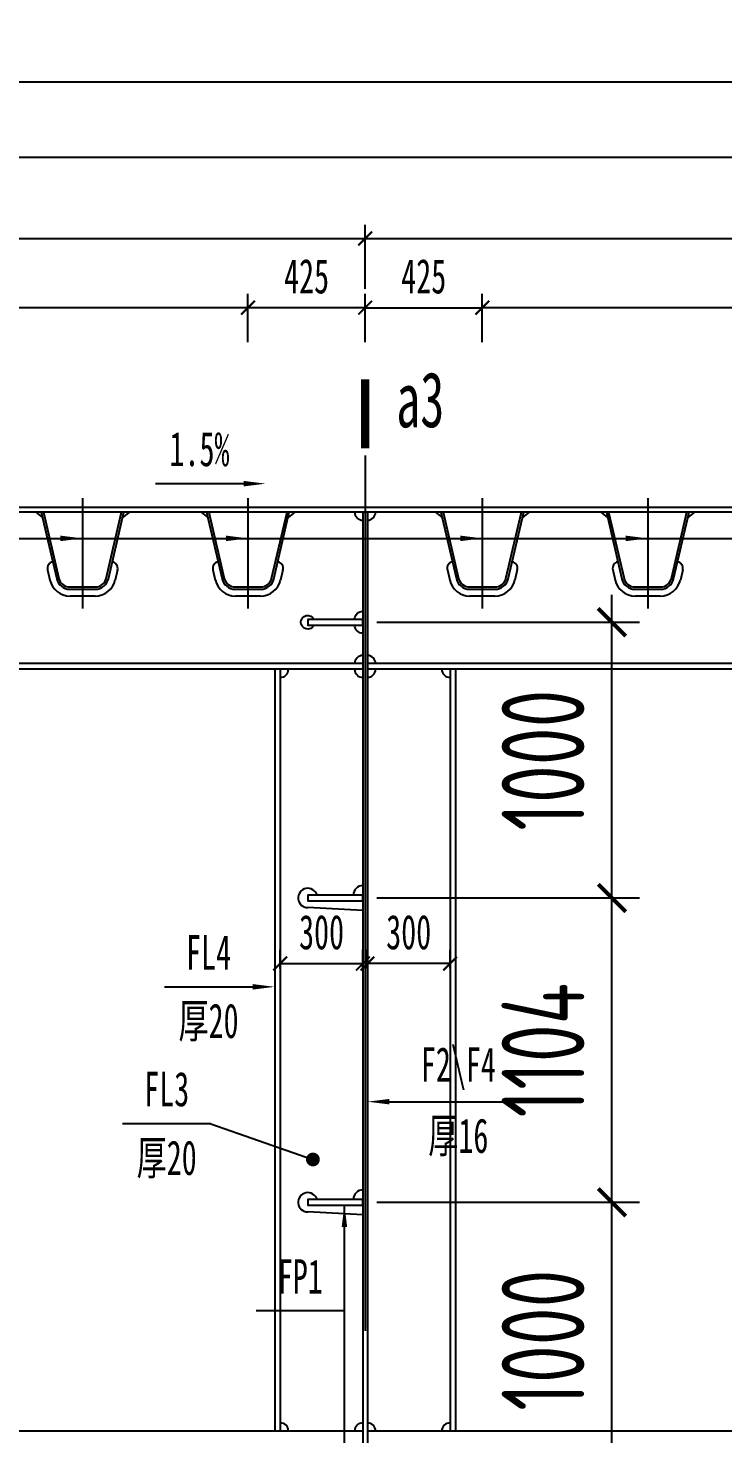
# Model space of a CAD drawing. Extents: x -149716 to 104715, y -26828 to 33500.
# Drawn here: x -131999 to -129479, y 3552 to 8651 of the extents above; entities that cross this region are included whole.
import ezdxf
from ezdxf.enums import TextEntityAlignment as Align

# ---------------------------------------------------------------- set-up
doc = ezdxf.new("R2010")
doc.units = 0
doc.header["$LTSCALE"] = 1000
doc.linetypes.add('CENTER', pattern=[50.8, 31.75, -6.35, 6.35, -6.35])
doc.layers.get('0').update_dxf_attribs({"linetype": 'CONTINUOUS'})
doc.layers.get('Defpoints').update_dxf_attribs({"color": 250, "linetype": 'CONTINUOUS'})
doc.layers.add('01', color=1, linetype='CONTINUOUS', lineweight=25)
doc.layers.add('DIM', color=3, linetype='CONTINUOUS', lineweight=0)
for name, color, linetype in [('02', 2, 'CONTINUOUS'), ('04', 4, 'CONTINUOUS'), ('06', 6, 'CENTER'), ('07', 7, 'CONTINUOUS')]:
    doc.layers.add(name, color=color, linetype=linetype)
doc.styles.add('TSSD_Dimension', font='tssdeng.shx', dxfattribs={"width": 0.7, "bigfont": 'hztxt.shx'})
doc.styles.add('仿宋', font='simfang.ttf', dxfattribs={"width": 0.64})
doc.dimstyles.new('1：50', dxfattribs={"dimscale": 50, "dimtxt": 2.5, "dimasz": 1, "dimexe": 1, "dimexo": 0, "dimgap": 1, "dimtad": 1, "dimdec": 1, "dimdsep": 46, "dimtxsty": '仿宋', "dimblk": 'ARCHTICK', "dimcen": 0, "dimclrd": 256, "dimclre": 256, "dimclrt": 256, "dimazin": 2, "dimtfac": 1, "dimtdec": 1, "dimtix": 1, "dimtmove": 2, "dimatfit": 3, "dimfxl": 1, "dimtvp": 0.8, "dimtolj": 1, "dimtzin": 0, "dimlwd": -1, "dimlwe": -1, "dimarcsym": 0})
doc.dimstyles.new('TSSD_100_100', dxfattribs={"dimtxt": 300, "dimasz": 100, "dimexe": 100, "dimexo": 250, "dimgap": 100, "dimtad": 1, "dimdec": 0, "dimzin": 0, "dimdsep": 46, "dimtxsty": 'TSSD_Dimension', "dimblk": 'ARCHTICK', "dimblk1": 'ARCHTICK', "dimblk2": 'ARCHTICK', "dimcen": 0, "dimdle": 100, "dimclrt": 7, "dimadec": 0, "dimazin": 0, "dimtfac": 1, "dimtdec": 0, "dimtix": 1, "dimtmove": 2, "dimatfit": 3, "dimfxl": 1, "dimtolj": 1, "dimtzin": 0, "dimarcsym": 0})

# ---------------------------------------------------------------- blocks, each defined once
blk = doc.blocks.new('_ArchTick')
at = {"color": 0, "linetype": 'ByBlock', "const_width": 0.15}
blk.add_lwpolyline([(-0.5, -0.5), (0.5, 0.5)], dxfattribs=at)
blk = doc.blocks.new('*D507')
at = {"layer": '04', "transparency": 16777216}
for p, q in [((-131201.6, 7512.3), (-131201.6, 7687.2)), ((-130776.6, 7512.3), (-130776.6, 7687.2)), ((-130776.6, 7637.2), (-131201.6, 7637.2))]:
    blk.add_line(p, q, dxfattribs=at)
at = {"layer": 'Defpoints', "color": 0, "transparency": 16777216}
for p in [(-131201.6, 7637.2), (-131201.6, 7512.3), (-130776.6, 7512.3)]:
    blk.add_point(p, dxfattribs=at)
at = {"layer": '04', "transparency": 16777216, "xscale": 50, "yscale": 50, "zscale": 50, "rotation": 180}
blk.add_blockref('_ArchTick', (-131201.6, 7637.2), dxfattribs=at)
at = {"layer": '04', "transparency": 16777216, "xscale": 50, "yscale": 50, "zscale": 50}
blk.add_blockref('_ArchTick', (-130776.6, 7637.2), dxfattribs=at)
at = {"layer": '04', "transparency": 16777216, "insert": (-130989.1, 7750.4), "char_height": 125, "attachment_point": 5, "style": '仿宋'}
blk.add_mtext('\\A1;425', dxfattribs=at)
blk = doc.blocks.new('*D508')
at = {"layer": '04', "transparency": 16777216}
for p, q in [((-133601.6, 7512.3), (-133601.6, 7687.2)), ((-131201.6, 7512.3), (-131201.6, 7687.2)), ((-131201.6, 7637.2), (-133601.6, 7637.2))]:
    blk.add_line(p, q, dxfattribs=at)
at = {"layer": 'Defpoints', "color": 0, "transparency": 16777216}
for p in [(-133601.6, 7637.2), (-133601.6, 7512.3), (-131201.6, 7512.3)]:
    blk.add_point(p, dxfattribs=at)
at = {"layer": '04', "transparency": 16777216, "xscale": 50, "yscale": 50, "zscale": 50, "rotation": 180}
blk.add_blockref('_ArchTick', (-133601.6, 7637.2), dxfattribs=at)
at = {"layer": '04', "transparency": 16777216, "xscale": 50, "yscale": 50, "zscale": 50}
blk.add_blockref('_ArchTick', (-131201.6, 7637.2), dxfattribs=at)
at = {"layer": '04', "transparency": 16777216, "insert": (-132401.6, 7750.4), "char_height": 125, "attachment_point": 5, "style": '仿宋'}
blk.add_mtext('\\A1;4×600', dxfattribs=at)
blk = doc.blocks.new('*D510')
at = {"layer": '04', "transparency": 16777216}
for p, q in [((-134026.6, 7705.3), (-134026.6, 7938.2)), ((-130776.6, 7705.3), (-130776.6, 7938.2)), ((-134026.6, 7888.2), (-130776.6, 7888.2))]:
    blk.add_line(p, q, dxfattribs=at)
at = {"layer": 'Defpoints', "color": 0, "transparency": 16777216}
for p in [(-130776.6, 7888.2), (-134026.6, 7705.3), (-130776.6, 7705.3)]:
    blk.add_point(p, dxfattribs=at)
at = {"layer": '04', "transparency": 16777216, "xscale": 50, "yscale": 50, "zscale": 50, "rotation": 180}
blk.add_blockref('_ArchTick', (-134026.6, 7888.2), dxfattribs=at)
at = {"layer": '04', "transparency": 16777216, "xscale": 50, "yscale": 50, "zscale": 50}
blk.add_blockref('_ArchTick', (-130776.6, 7888.2), dxfattribs=at)
at = {"layer": '04', "transparency": 16777216, "insert": (-132401.6, 8001.4), "char_height": 125, "attachment_point": 5, "style": '仿宋'}
blk.add_mtext('\\A1;3250', dxfattribs=at)
blk = doc.blocks.new('*D511')
at = {"layer": '04', "transparency": 16777216}
for p, q in [((-130776.6, 7705.3), (-130776.6, 7938.2)), ((-127526.6, 7705.3), (-127526.6, 7938.2)), ((-130776.6, 7888.2), (-127526.6, 7888.2))]:
    blk.add_line(p, q, dxfattribs=at)
at = {"layer": 'Defpoints', "color": 0, "transparency": 16777216}
for p in [(-127526.6, 7888.2), (-130776.6, 7705.3), (-127526.6, 7705.3)]:
    blk.add_point(p, dxfattribs=at)
at = {"layer": '04', "transparency": 16777216, "xscale": 50, "yscale": 50, "zscale": 50, "rotation": 180}
blk.add_blockref('_ArchTick', (-130776.6, 7888.2), dxfattribs=at)
at = {"layer": '04', "transparency": 16777216, "xscale": 50, "yscale": 50, "zscale": 50}
blk.add_blockref('_ArchTick', (-127526.6, 7888.2), dxfattribs=at)
at = {"layer": '04', "transparency": 16777216, "insert": (-129151.6, 8001.4), "char_height": 125, "attachment_point": 5, "style": '仿宋'}
blk.add_mtext('\\A1;3250', dxfattribs=at)
blk = doc.blocks.new('*D526')
at = {"layer": '04', "transparency": 16777216}
for p, q in [((-140426.6, 8323.1), (-140426.6, 8506)), ((-114626.6, 8323.1), (-114626.6, 8506)), ((-140426.6, 8456), (-114626.6, 8456))]:
    blk.add_line(p, q, dxfattribs=at)
at = {"layer": 'Defpoints', "color": 0, "transparency": 16777216}
for p in [(-114626.6, 8456), (-140426.6, 8323.1), (-114626.6, 8323.1)]:
    blk.add_point(p, dxfattribs=at)
at = {"layer": '04', "transparency": 16777216, "xscale": 50, "yscale": 50, "zscale": 50, "rotation": 180}
blk.add_blockref('_ArchTick', (-140426.6, 8456), dxfattribs=at)
at = {"layer": '04', "transparency": 16777216, "xscale": 50, "yscale": 50, "zscale": 50}
blk.add_blockref('_ArchTick', (-114626.6, 8456), dxfattribs=at)
at = {"layer": '04', "transparency": 16777216, "insert": (-127526.6, 8569.2), "char_height": 125, "attachment_point": 5, "style": '仿宋'}
blk.add_mtext('\\A1;25800', dxfattribs=at)
blk = doc.blocks.new('*D528')
at = {"layer": '04', "transparency": 16777216}
for p, q in [((-140426.6, 8009.8), (-140426.6, 8231.5)), ((-127526.6, 8009.8), (-127526.6, 8231.5)), ((-127526.6, 8181.5), (-140426.6, 8181.5))]:
    blk.add_line(p, q, dxfattribs=at)
at = {"layer": 'Defpoints', "color": 0, "transparency": 16777216}
for p in [(-140426.6, 8181.5), (-140426.6, 8009.8), (-127526.6, 8009.8)]:
    blk.add_point(p, dxfattribs=at)
at = {"layer": '04', "transparency": 16777216, "xscale": 50, "yscale": 50, "zscale": 50, "rotation": 180}
blk.add_blockref('_ArchTick', (-140426.6, 8181.5), dxfattribs=at)
at = {"layer": '04', "transparency": 16777216, "xscale": 50, "yscale": 50, "zscale": 50}
blk.add_blockref('_ArchTick', (-127526.6, 8181.5), dxfattribs=at)
at = {"layer": '04', "transparency": 16777216, "insert": (-133976.6, 8294.8), "char_height": 125, "attachment_point": 5, "style": '仿宋'}
blk.add_mtext('\\A1;12900', dxfattribs=at)
blk = doc.blocks.new('*D530')
at = {"layer": '04', "transparency": 16777216}
for p, q in [((-130351.6, 7512.3), (-130351.6, 7687.2)), ((-127951.6, 7512.3), (-127951.6, 7687.2)), ((-127951.6, 7637.2), (-130351.6, 7637.2))]:
    blk.add_line(p, q, dxfattribs=at)
at = {"layer": 'Defpoints', "color": 0, "transparency": 16777216}
for p in [(-130351.6, 7637.2), (-130351.6, 7512.3), (-127951.6, 7512.3)]:
    blk.add_point(p, dxfattribs=at)
at = {"layer": '04', "transparency": 16777216, "xscale": 50, "yscale": 50, "zscale": 50, "rotation": 180}
blk.add_blockref('_ArchTick', (-130351.6, 7637.2), dxfattribs=at)
at = {"layer": '04', "transparency": 16777216, "xscale": 50, "yscale": 50, "zscale": 50}
blk.add_blockref('_ArchTick', (-127951.6, 7637.2), dxfattribs=at)
at = {"layer": '04', "transparency": 16777216, "insert": (-129151.6, 7750.4), "char_height": 125, "attachment_point": 5, "style": '仿宋'}
blk.add_mtext('\\A1;4×600', dxfattribs=at)
blk = doc.blocks.new('*D531')
at = {"layer": '04', "transparency": 16777216}
for p, q in [((-130776.6, 7512.3), (-130776.6, 7687.2)), ((-130351.6, 7512.3), (-130351.6, 7687.2)), ((-130776.6, 7637.2), (-130351.6, 7637.2))]:
    blk.add_line(p, q, dxfattribs=at)
at = {"layer": 'Defpoints', "color": 0, "transparency": 16777216}
for p in [(-130351.6, 7637.2), (-130776.6, 7512.3), (-130351.6, 7512.3)]:
    blk.add_point(p, dxfattribs=at)
at = {"layer": '04', "transparency": 16777216, "xscale": 50, "yscale": 50, "zscale": 50, "rotation": 180}
blk.add_blockref('_ArchTick', (-130776.6, 7637.2), dxfattribs=at)
at = {"layer": '04', "transparency": 16777216, "xscale": 50, "yscale": 50, "zscale": 50}
blk.add_blockref('_ArchTick', (-130351.6, 7637.2), dxfattribs=at)
at = {"layer": '04', "transparency": 16777216, "insert": (-130564.1, 7750.4), "char_height": 125, "attachment_point": 5, "style": '仿宋'}
blk.add_mtext('\\A1;425', dxfattribs=at)
blk = doc.blocks.new('板肋带过焊孔')
at = {"layer": '01'}
blk.add_line((50817.6, 161172.4), (50617.6, 161182.4), dxfattribs=at)
for centre, start, end in [((50617.6, 161217.4), 16.6015, 270), ((50817.6, 161227.4), 90, 180)]:
    blk.add_arc(centre, 35, start, end, dxfattribs=at)
at = {"layer": '02'}
blk.add_lwpolyline([(50817.6, 161227.4), (50617.6, 161227.4), (50617.6, 161207.4), (50817.6, 161207.4)], close=True, dxfattribs=at)
blk = doc.blocks.new('U2加劲肋带过焊孔')
at = {"layer": '01'}
for p, q in [((48376, 137282.9), (48036, 137282.9)), ((48036, 137282.9), (48060.5, 137263.4)), ((48376, 137282.9), (48351.4, 137263.4)), ((48079.1, 137072.9), (48087.6, 137035.9)), ((48332.9, 137072.9), (48324.3, 137035.9)), ((48251.2, 136977.9), (48160.7, 136977.9))]:
    blk.add_line(p, q, dxfattribs=at)
for centre, radius, start, end in [((48103.4, 137078.6), 25, 103.0693, 193.0693), ((48308.5, 137078.6), 25, 346.9307, 76.9307), ((48160.7, 137052.9), 75, 193.0693, 270), ((48251.2, 137052.9), 75, 270, 346.9307)]:
    blk.add_arc(centre, radius, start, end, dxfattribs=at)
at = {"layer": '02'}
for points in [[(48056, 137282.9), (48112.3, 137040.1, 0.348876), (48159.1, 137002.9), (48252.8, 137002.9, 0.348876), (48299.6, 137040.1), (48356, 137282.9)], [(48064.2, 137282.9), (48120.1, 137041.9, 0.348876), (48159.1, 137010.9), (48252.8, 137010.9, 0.348876), (48291.8, 137041.9), (48347.8, 137282.9)]]:
    blk.add_lwpolyline(points, format="xyb", dxfattribs=at)
at = {"layer": '06', "ltscale": 0.1}
blk.add_line((48206, 137332.9), (48206, 136932.9), dxfattribs=at)
blk = doc.blocks.new('*D556')
at = {"layer": '04', "transparency": 16777216}
for p, q in [((-131084.6, 5239.6), (-131084.6, 5308.1)), ((-130784.6, 5239.6), (-130784.6, 5308.1)), ((-131084.6, 5258.1), (-130784.6, 5258.1))]:
    blk.add_line(p, q, dxfattribs=at)
at = {"layer": 'Defpoints', "color": 0, "transparency": 16777216}
for p in [(-130784.6, 5258.1), (-131084.6, 5239.6), (-130784.6, 5239.6)]:
    blk.add_point(p, dxfattribs=at)
at = {"layer": '04', "transparency": 16777216, "xscale": 50, "yscale": 50, "zscale": 50, "rotation": 180}
blk.add_blockref('_ArchTick', (-131084.6, 5258.1), dxfattribs=at)
at = {"layer": '04', "transparency": 16777216, "xscale": 50, "yscale": 50, "zscale": 50}
blk.add_blockref('_ArchTick', (-130784.6, 5258.1), dxfattribs=at)
at = {"layer": '04', "transparency": 16777216, "insert": (-130934.6, 5371.3), "char_height": 125, "attachment_point": 5, "style": '仿宋'}
blk.add_mtext('\\A1;300', dxfattribs=at)
blk = doc.blocks.new('*D558')
at = {"layer": '04', "transparency": 16777216}
for p, q in [((-130768.6, 5239.6), (-130768.6, 5308.1)), ((-130468.6, 5239.6), (-130468.6, 5308.1)), ((-130468.6, 5258.1), (-130768.6, 5258.1))]:
    blk.add_line(p, q, dxfattribs=at)
at = {"layer": 'Defpoints', "color": 0, "transparency": 16777216}
for p in [(-130768.6, 5258.1), (-130768.6, 5239.6), (-130468.6, 5239.6)]:
    blk.add_point(p, dxfattribs=at)
at = {"layer": '04', "transparency": 16777216, "xscale": 50, "yscale": 50, "zscale": 50}
for p, rotation in [((-130768.6, 5258.1), 180.0000000000028), ((-130468.6, 5258.1), 2.717825964282384e-12)]:
    blk.add_blockref('_ArchTick', p, dxfattribs=dict(at, rotation=rotation))
at = {"layer": '04', "transparency": 16777216, "insert": (-130618.6, 5371.3), "char_height": 125, "attachment_point": 5, "style": '仿宋'}
blk.add_mtext('\\A1;300', dxfattribs=at)
blk = doc.blocks.new('腹板板肋带过焊孔1')
at = {"layer": '01'}
for p, q in [((53004.8, 112165.9), (52857.2, 112165.9)), ((53004.8, 112143.9), (52857.2, 112143.9))]:
    blk.add_line(p, q, dxfattribs=at)
for centre, radius, start, end in [((52827.3, 112164.9), 30, 1.9102, 90), ((52827.3, 112144.9), 30, 270, 358.0898), ((53027.3, 112154.9), 25, 206.1039, 153.8961)]:
    blk.add_arc(centre, radius, start, end, dxfattribs=at)
at = {"layer": '02'}
blk.add_lwpolyline([(52827.3, 112164.9), (53027.3, 112164.9), (53027.3, 112144.9), (52827.3, 112144.9)], close=True, dxfattribs=at)
blk = doc.blocks.new('*D612')
at = {"layer": 'Defpoints', "color": 0, "transparency": 16777216}
for p in [(-130984.6, 4392), (-129881.4, 4392), (-130615.4, 3392)]:
    blk.add_point(p, dxfattribs=at)
at = {"layer": 'DIM', "color": 0, "lineweight": -2, "transparency": 16777216}
for p, q in [((-129881.4, 3292), (-129881.4, 4492)), ((-130734.6, 4392), (-129781.4, 4392)), ((-130365.4, 3392), (-129781.4, 3392))]:
    blk.add_line(p, q, dxfattribs=at)
at = {"layer": 'DIM', "color": 0, "lineweight": -2, "transparency": 16777216, "xscale": 100, "yscale": 100, "zscale": 100}
for p, rotation in [((-129881.4, 4392), 90), ((-129881.4, 3392), 270)]:
    blk.add_blockref('_ArchTick', p, dxfattribs=dict(at, rotation=rotation))
at = {"layer": 'DIM', "color": 7, "transparency": 16777216, "insert": (-130131.4, 3892), "char_height": 300, "attachment_point": 5, "rotation": 90, "style": 'TSSD_Dimension'}
blk.add_mtext('\\A1;1000', dxfattribs=at)
blk = doc.blocks.new('*D613')
at = {"layer": 'Defpoints', "color": 0, "transparency": 16777216}
for p in [(-130984.6, 5496), (-129881.4, 5496), (-130984.6, 4392)]:
    blk.add_point(p, dxfattribs=at)
at = {"layer": 'DIM', "color": 0, "lineweight": -2, "transparency": 16777216}
for p, q in [((-129881.4, 4292), (-129881.4, 5596)), ((-130734.6, 5496), (-129781.4, 5496)), ((-130734.6, 4392), (-129781.4, 4392))]:
    blk.add_line(p, q, dxfattribs=at)
at = {"layer": 'DIM', "color": 0, "lineweight": -2, "transparency": 16777216, "xscale": 100, "yscale": 100, "zscale": 100}
for p, rotation in [((-129881.4, 5496), 90), ((-129881.4, 4392), 270)]:
    blk.add_blockref('_ArchTick', p, dxfattribs=dict(at, rotation=rotation))
at = {"layer": 'DIM', "color": 7, "transparency": 16777216, "insert": (-130131.4, 4944), "char_height": 300, "attachment_point": 5, "rotation": 90, "style": 'TSSD_Dimension'}
blk.add_mtext('\\A1;1104', dxfattribs=at)
blk = doc.blocks.new('*D614')
at = {"layer": 'Defpoints', "color": 0, "transparency": 16777216}
for p in [(-130984.6, 6496), (-129881.4, 6496), (-130984.6, 5496)]:
    blk.add_point(p, dxfattribs=at)
at = {"layer": 'DIM', "color": 0, "lineweight": -2, "transparency": 16777216}
for p, q in [((-129881.4, 5396), (-129881.4, 6596)), ((-130734.6, 6496), (-129781.4, 6496)), ((-130734.6, 5496), (-129781.4, 5496))]:
    blk.add_line(p, q, dxfattribs=at)
at = {"layer": 'DIM', "color": 0, "lineweight": -2, "transparency": 16777216, "xscale": 100, "yscale": 100, "zscale": 100}
for p, rotation in [((-129881.4, 6496), 90), ((-129881.4, 5496), 270)]:
    blk.add_blockref('_ArchTick', p, dxfattribs=dict(at, rotation=rotation))
at = {"layer": 'DIM', "color": 7, "transparency": 16777216, "insert": (-130131.4, 5996), "char_height": 300, "attachment_point": 5, "rotation": 90, "style": 'TSSD_Dimension'}
blk.add_mtext('\\A1;1000', dxfattribs=at)

msp = doc.modelspace()

# ---------------------------------------------------------------- linework, layer by layer
at = {"layer": '02'}
for p, q in [((-127526.55833, 6911.99662), (-140426.55833, 6911.99662)), ((-127526.55833, 6895.99662), (-140426.55833, 6895.99662)), ((-130784.55833, 6895.99662), (-130784.55833, 2991.99662)), ((-130768.55833, 6895.99662), (-130768.55833, 2991.99662)), ((-130784.55833, 6345.99662), (-134018.55833, 6345.99662)), ((-130784.55833, 6325.99662), (-134018.55833, 6325.99662)), ((-131104.55833, 6325.99662), (-131104.55833, 3561.99662)), ((-131084.55833, 6325.99662), (-131084.55833, 3561.99662)), ((-127534.55833, 6345.99662), (-130768.55833, 6345.99662)), ((-127534.55833, 6325.99662), (-130768.55833, 6325.99662)), ((-130468.55833, 6325.99662), (-130468.55833, 3561.99662)), ((-130448.55833, 6325.99662), (-130448.55833, 3561.99662)), ((-130784.55833, 3561.99662), (-134018.55833, 3561.99662)), ((-127534.55833, 3561.99662), (-130768.55833, 3561.99662))]:
    msp.add_line(p, q, dxfattribs=at)
for centre, start, end in [((-130784.55833, 6895.99662), 180, 270), ((-130768.55833, 6895.99662), 270, 0), ((-130784.55833, 6345.99662), 90, 180), ((-130768.55833, 6345.99662), 0, 90), ((-131084.55833, 6325.99662), 270, 0), ((-130784.55833, 6325.99662), 180, 270), ((-130768.55833, 6325.99662), 270, 0), ((-130468.55833, 6325.99662), 180, 270), ((-131084.55833, 3561.99662), 0, 90), ((-130784.55833, 3561.99662), 90, 180), ((-130768.55833, 3561.99662), 0, 90), ((-130468.55833, 3561.99662), 90, 180)]:
    msp.add_arc(centre, 30, start, end, dxfattribs=at)
at = {"layer": '06', "ltscale": 0.1}
msp.add_line((-130776.55833, 7100.37585), (-130776.55833, 2734.37585), dxfattribs=at)
at = {"layer": '07'}
for p, q in [((-131217.45956, 6998.73515), (-131537.45956, 6998.73515)), ((-136926.55833, 6800.30533), (-127951.55833, 6800.30533)), ((-131504.55833, 5173.57004), (-131184.55833, 5173.57004)), ((-130688.55833, 4756.99878), (-130188.55833, 4756.99878)), ((-131336.29769, 4676.84938), (-131656.29769, 4676.84938)), ((-131336.29769, 4676.84938), (-130966.0179, 4547.31269)), ((-130851.7322, 3401.99662), (-130851.7322, 4381.99662)), ((-130851.7322, 3997.92571), (-131171.7322, 3997.92571))]:
    msp.add_line(p, q, dxfattribs=at)
at = {"layer": '07', "const_width": 30}
msp.add_lwpolyline([(-130776.55833, 7126.79352), (-130776.55833, 7376.79352)], dxfattribs=at)
at = {"layer": '07'}
for points in [[(-131137.45956, 6998.73515, 0, 20, 0), (-131217.45956, 6998.73515, 8, 8, 0)], [(-131801.55833, 6800.30533, 0, 20, 0), (-131881.55833, 6800.30533, 8, 8, 0)], [(-131201.55833, 6800.30533, 0, 20, 0), (-131281.55833, 6800.30533, 8, 8, 0)], [(-130351.55833, 6800.30533, 0, 20, 0), (-130431.55833, 6800.30533, 8, 8, 0)], [(-129751.55833, 6800.30533, 0, 20, 0), (-129831.55833, 6800.30533, 8, 8, 0)], [(-131104.55833, 5173.57004, 0, 20, 0), (-131184.55833, 5173.57004, 8, 8, 0)], [(-130768.55833, 4756.99878, 0, 20, 0), (-130688.55833, 4756.99878, 8, 8, 0)], [(-130953.5179, 4547.31269, 25, 25, -1), (-130978.5179, 4547.31269, 25, 25, -1), (-130953.5179, 4547.31269, 0, 0, 0)], [(-130851.7322, 4381.99662, 0, 20, 0), (-130851.7322, 4301.99662, 8, 8, 0)]]:
    msp.add_lwpolyline(points, format="xyseb", dxfattribs=at)

# ---------------------------------------------------------------- block references
at = {"layer": '02'}
for name, p in [('U2加劲肋带过焊孔', (-180007.5228, -130386.91111)), ('U2加劲肋带过焊孔', (-179407.5228, -130386.91111)), ('U2加劲肋带过焊孔', (-178557.5228, -130386.91111)), ('U2加劲肋带过焊孔', (-177957.5228, -130386.91111)), ('板肋带过焊孔', (-181602.18876, -155721.36803)), ('板肋带过焊孔', (-181602.18876, -156825.36803))]:
    msp.add_blockref(name, p, dxfattribs=at)
at = {"layer": '02', "xscale": -1}
msp.add_blockref('腹板板肋带过焊孔1', (-77957.30811, -105658.91029), dxfattribs=at)

# ---------------------------------------------------------------- texts
at = {"layer": '07', "style": '仿宋', "width": 0.64}
for s, height, p in [('a3', 200, (-130576.55833, 7301.79352)), ('1.5%%%', 125, (-131377.45956, 7123.73515)), ('FL4', 125, (-131344.55833, 5298.57004)), ('厚20', 125, (-131344.55833, 5048.57004)), ('F2\\F4', 125, (-130438.55833, 4881.99878)), ('FL3', 125, (-131496.29769, 4801.84938)), ('厚16', 125, (-130438.55833, 4631.99878)), ('厚20', 125, (-131496.29769, 4551.84938)), ('FP1', 125, (-131011.7322, 4122.92571))]:
    msp.add_text(s, height=height, dxfattribs=at).set_placement(p, align=Align.MIDDLE)

# ---------------------------------------------------------------- dimensions: what is measured, and where the dimension line sits
at = {"layer": '04'}
for p1, p2, distance, picture, middle in [((-140426.55833, 8323.06696), (-114626.55833, 8323.06696), 132.9445, '*D526', (-127526.55833, 8569.22575)), ((-127526.55833, 8009.84885), (-140426.55833, 8009.84885), -171.69267, '*D528', (-133976.55833, 8294.7558)), ((-134026.55833, 7705.27045), (-130776.55833, 7705.27045), 182.89745, '*D510', (-132401.55833, 8001.38218)), ((-130776.55833, 7705.27045), (-127526.55833, 7705.27045), 182.89745, '*D511', (-129151.55833, 8001.38218)), ((-130776.55833, 7512.30543), (-131201.55833, 7512.30543), -124.84711, '*D507', (-130989.05833, 7750.36682)), ((-130776.55833, 7512.30543), (-130351.55833, 7512.30543), 124.84711, '*D531', (-130564.05833, 7750.36682)), ((-131084.55833, 5239.55184), (-130784.55833, 5239.55184), 18.52659, '*D556', (-130934.55833, 5371.29271)), ((-130468.55833, 5239.55184), (-130768.55833, 5239.55184), -18.52659, '*D558', (-130618.55833, 5371.29271))]:
    dim = msp.add_aligned_dim(p1=p1, p2=p2, distance=distance, dimstyle='1：50', dxfattribs=at)
    dim.commit()
    dim.dimension.update_dxf_attribs({"geometry": picture, "text_midpoint": middle})
for p1, p2, picture, middle in [((-131201.55833, 7512.30543), (-133601.55833, 7512.30543), '*D508', (-132401.55833, 7750.36682)), ((-127951.55833, 7512.30543), (-130351.55833, 7512.30543), '*D530', (-129151.55833, 7750.36682))]:
    dim = msp.add_aligned_dim(p1=p1, p2=p2, distance=-124.84711, text='4×600', dimstyle='1：50', dxfattribs=at)
    dim.commit()
    dim.dimension.update_dxf_attribs({"geometry": picture, "text_midpoint": middle})
at = {"layer": 'DIM'}
for base, p1, p2, picture, middle in [((-129881.35875, 6495.99662), (-130984.55833, 5495.99662), (-130984.55833, 6495.99662), '*D614', (-130131.35875, 5995.99662)), ((-129881.35875, 5495.99662), (-130984.55833, 4391.99662), (-130984.55833, 5495.99662), '*D613', (-130131.35875, 4943.99662)), ((-129881.35875, 4391.99662), (-130615.41598, 3391.99662), (-130984.55833, 4391.99662), '*D612', (-130131.35875, 3891.99662))]:
    dim = msp.add_linear_dim(base=base, p1=p1, p2=p2, angle=90, dimstyle='TSSD_100_100', dxfattribs=at)
    dim.commit()
    dim.dimension.update_dxf_attribs({"geometry": picture, "text_midpoint": middle})

doc.saveas('drawing.dxf')
